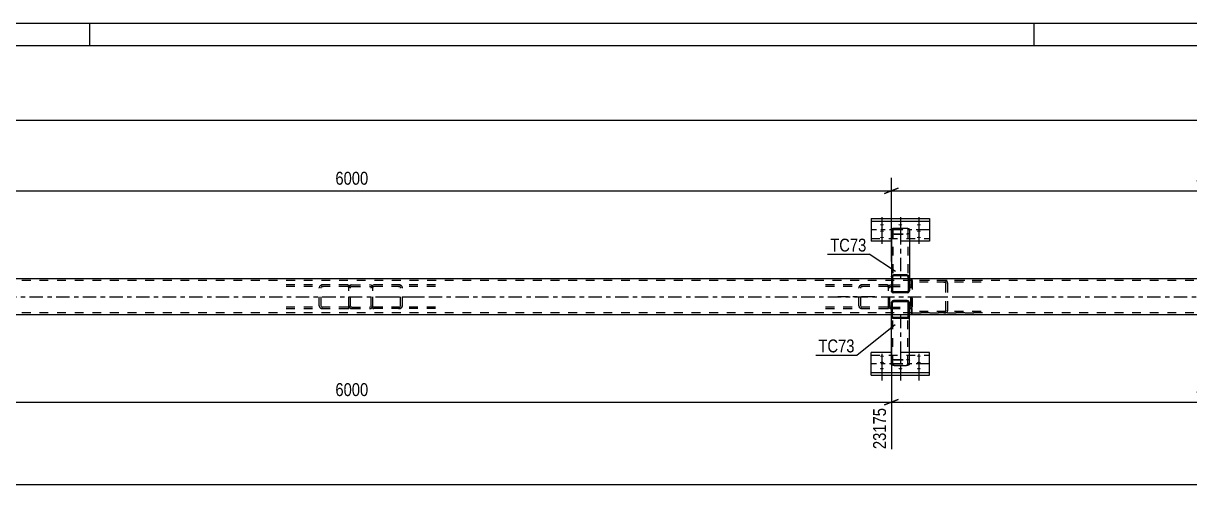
# Model space of a CAD drawing. Header units: millimetres. Extents: x 0 to 1189, y 0 to 841.
# Drawn here: x 754.2 to 1013.6, y 738.4 to 841 of the extents above; entities that cross this region are included whole.
import ezdxf

# ---------------------------------------------------------------- set-up
doc = ezdxf.new("R2010")
doc.units = ezdxf.units.MM
doc.linetypes.add('DXK_LINE_DOT2', pattern=[3.9198, 1.9599, -1.9599])
doc.linetypes.add('DXK_LINE_DOT3', pattern=[5.9187, 2.979, -0.9799, 0.9799, -0.9799])
doc.styles.add('Arial Narrow', font='ARIALN.TTF', dxfattribs={"height": 0.2})

# ---------------------------------------------------------------- blocks, each defined once
blk = doc.blocks.new('Unknown-761551702-1163')
at = {"color": 5, "linetype": 'Continuous'}
for p, q in [((1189, 841), (0, 841)), ((769, 836), (769, 841)), ((979, 836), (979, 841)), ((1184, 836), (5, 836))]:
    blk.add_line(p, q, dxfattribs=at)
blk = doc.blocks.new('Part-761551702-4256 - 4185')
at = {"color": 2, "linetype": 'Continuous'}
for p, q in [((942.78, 797.62), (955.78, 797.62)), ((942.78, 797.62), (942.78, 792.57)), ((942.78, 797.01), (955.78, 797.01)), ((955.78, 797.62), (955.78, 792.57)), ((947.28, 792.57), (942.78, 792.57)), ((955.78, 792.57), (951.28, 792.57))]:
    blk.add_line(p, q, dxfattribs=at)
at = {"color": 7, "linetype": 'DXK_LINE_DOT3'}
blk.add_line((955.78, 795.09), (942.78, 795.09), dxfattribs=at)
at = {"color": 7, "linetype": 'DXK_LINE_DOT2'}
for p, q in [((942.78, 793.17), (955.78, 793.17)), ((951.28, 792.57), (947.28, 792.57))]:
    blk.add_line(p, q, dxfattribs=at)
blk = doc.blocks.new('Part-761551702-4193 - 4185')
at = {"color": 2, "linetype": 'Continuous'}
for p, q in [((947.32, 779.04), (947.28, 778.86)), ((947.28, 775.82), (947.28, 778.86)), ((947.42, 779.2), (947.32, 779.04)), ((947.58, 779.3), (947.42, 779.2)), ((947.54, 778.95), (947.52, 778.86)), ((947.52, 775.82), (947.52, 778.86)), ((947.59, 779.03), (947.54, 778.95)), ((947.76, 779.34), (947.58, 779.3)), ((947.67, 779.08), (947.59, 779.03)), ((947.76, 779.1), (947.67, 779.08)), ((950.8, 779.34), (947.76, 779.34)), ((950.8, 779.1), (947.76, 779.1)), ((950.99, 779.3), (950.8, 779.34)), ((950.9, 779.08), (950.8, 779.1)), ((950.97, 779.03), (950.9, 779.08)), ((951.03, 778.95), (950.97, 779.03)), ((951.14, 779.2), (950.99, 779.3)), ((951.04, 778.86), (951.03, 778.95)), ((951.04, 775.82), (951.04, 778.86)), ((951.25, 779.04), (951.14, 779.2)), ((951.28, 778.86), (951.25, 779.04)), ((951.28, 775.82), (951.28, 778.86)), ((947.32, 775.64), (947.28, 775.82)), ((947.52, 775.82), (947.54, 775.73)), ((947.54, 775.73), (947.59, 775.65)), ((947.59, 775.65), (947.67, 775.6)), ((950.9, 775.6), (950.97, 775.65)), ((950.97, 775.65), (951.03, 775.73)), ((951.03, 775.73), (951.04, 775.82)), ((951.28, 775.82), (951.25, 775.64)), ((947.42, 775.48), (947.32, 775.64)), ((947.58, 775.38), (947.42, 775.48)), ((947.76, 775.34), (947.58, 775.38)), ((947.67, 775.6), (947.76, 775.58)), ((950.8, 775.58), (947.76, 775.58)), ((950.8, 775.34), (947.76, 775.34)), ((950.8, 775.58), (950.9, 775.6)), ((950.99, 775.38), (950.8, 775.34)), ((951.14, 775.48), (950.99, 775.38)), ((951.25, 775.64), (951.14, 775.48))]:
    blk.add_line(p, q, dxfattribs=at)
at = {"color": 7, "linetype": 'DXK_LINE_DOT2'}
for p, q in [((947.28, 778.86), (947.32, 779.04)), ((947.58, 779.3), (947.76, 779.34)), ((950.8, 779.34), (950.99, 779.3)), ((951.25, 779.04), (951.28, 778.86)), ((947.52, 776.2), (947.28, 776.2)), ((951.28, 776.2), (951.04, 776.2))]:
    blk.add_line(p, q, dxfattribs=at)
for centre, start, end in [((947.76, 778.86), 112.5, 157.5), ((950.8, 778.86), 22.5, 67.5)]:
    blk.add_arc(centre, 0.48, start, end, dxfattribs=at)
blk = doc.blocks.new('Part-761551702-4194 - 4185')
at = {"color": 2, "linetype": 'Continuous'}
for p, q in [((947.28, 784.6), (947.32, 784.78)), ((947.28, 784.6), (947.28, 781.56)), ((947.32, 784.78), (947.42, 784.94)), ((947.42, 784.94), (947.58, 785.04)), ((947.54, 784.69), (947.52, 784.6)), ((947.52, 784.6), (947.52, 781.56)), ((947.59, 784.77), (947.54, 784.69)), ((947.58, 785.04), (947.76, 785.08)), ((947.67, 784.82), (947.59, 784.77)), ((947.76, 784.84), (947.67, 784.82)), ((950.8, 785.08), (947.76, 785.08)), ((950.8, 784.84), (947.76, 784.84)), ((950.8, 785.08), (950.99, 785.04)), ((950.89, 784.82), (950.8, 784.84)), ((950.97, 784.77), (950.89, 784.82)), ((951.02, 784.69), (950.97, 784.77)), ((950.99, 785.04), (951.14, 784.94)), ((951.04, 784.6), (951.02, 784.69)), ((951.04, 784.6), (951.04, 781.56)), ((951.14, 784.94), (951.25, 784.78)), ((951.25, 784.78), (951.28, 784.6)), ((951.28, 784.6), (951.28, 781.56)), ((947.28, 781.56), (947.32, 781.38)), ((947.32, 781.38), (947.42, 781.22)), ((947.42, 781.22), (947.58, 781.12)), ((947.52, 781.56), (947.54, 781.47)), ((947.54, 781.47), (947.59, 781.39)), ((947.58, 781.12), (947.76, 781.08)), ((947.59, 781.39), (947.67, 781.34)), ((947.67, 781.34), (947.76, 781.32)), ((950.8, 781.32), (947.76, 781.32)), ((950.8, 781.08), (947.76, 781.08)), ((950.8, 781.32), (950.89, 781.34)), ((950.8, 781.08), (950.99, 781.12)), ((950.89, 781.34), (950.97, 781.39)), ((950.97, 781.39), (951.02, 781.47)), ((950.99, 781.12), (951.14, 781.22)), ((951.02, 781.47), (951.04, 781.56)), ((951.14, 781.22), (951.25, 781.38)), ((951.25, 781.38), (951.28, 781.56))]:
    blk.add_line(p, q, dxfattribs=at)
at = {"color": 7, "linetype": 'DXK_LINE_DOT2'}
for p, q in [((947.52, 784.2), (947.28, 784.2)), ((951.28, 784.2), (951.04, 784.2)), ((947.32, 781.38), (947.28, 781.56)), ((947.76, 781.08), (947.58, 781.12)), ((950.99, 781.12), (950.8, 781.08)), ((951.28, 781.56), (951.25, 781.38))]:
    blk.add_line(p, q, dxfattribs=at)
for centre, start, end in [((947.76, 781.56), 202.5, 247.5), ((950.8, 781.56), 292.5, 337.5)]:
    blk.add_arc(centre, 0.48, start, end, dxfattribs=at)
blk = doc.blocks.new('Part-761551702-4201 - 4185')
at = {"color": 7, "linetype": 'DXK_LINE_DOT2'}
for p, q in [((946.38, 782.84), (932.65, 782.84)), ((946.38, 782.52), (932.65, 782.52)), ((940.08, 782.44), (940.01, 782.2)), ((940.01, 778.2), (940.01, 782.2)), ((940.45, 782.2), (940.48, 782.32)), ((940.45, 778.2), (940.45, 782.2)), ((940.89, 782.84), (940.55, 782.79)), ((940.72, 782.49), (940.89, 782.52)), ((946.38, 782.84), (946.63, 782.8)), ((946.38, 782.52), (946.55, 782.49)), ((946.55, 782.49), (946.63, 782.45)), ((946.63, 777.6), (946.63, 782.8)), ((946.38, 777.88), (932.65, 777.88)), ((932.65, 777.56), (946.38, 777.56)), ((940.01, 778.2), (940.08, 777.95)), ((940.48, 778.08), (940.45, 778.2)), ((940.55, 777.61), (940.89, 777.56)), ((940.89, 777.88), (940.72, 777.9)), ((946.55, 777.9), (946.38, 777.88)), ((946.38, 777.56), (946.63, 777.6)), ((946.63, 777.95), (946.55, 777.9))]:
    blk.add_line(p, q, dxfattribs=at)
at = {"color": 7, "linetype": 'DXK_LINE_DOT3'}
blk.add_line((943.63, 780.2), (935.39, 780.2), dxfattribs=at)
at = {"color": 7, "linetype": 'DXK_LINE_DOT2'}
for centre, radius, start, end in [((940.75, 782.01), 0.802, 104.5547, 147.5896), ((940.82, 782.11), 0.401, 104.5547, 147.5896), ((940.75, 778.38), 0.802, 212.4104, 255.4453), ((940.82, 778.29), 0.401, 212.4104, 255.4453)]:
    blk.add_arc(centre, radius, start, end, dxfattribs=at)
blk = doc.blocks.new('Part-761551702-4428 - 4185')
at = {"color": 7, "linetype": 'DXK_LINE_DOT2'}
for p, q in [((951.91, 784.04), (951.67, 784.04)), ((951.67, 784.04), (951.67, 782.84)), ((951.91, 782.84), (951.91, 784.04)), ((951.67, 782.84), (951.91, 782.84))]:
    blk.add_line(p, q, dxfattribs=at)
at = {"color": 7, "linetype": 'DXK_LINE_DOT3'}
blk.add_line((951.79, 783.44), (951.79, 783.44), dxfattribs=at)
blk = doc.blocks.new('Bolt-761551702-4293 - 4185')
at = {"linetype": 'Continuous'}
for points in [[(945.18, 796.34), (945.28, 796.34), (945.36, 796.33), (945.44, 796.32), (945.51, 796.29), (945.57, 796.27), (945.6, 796.24), (945.62, 796.21), (945.62, 796.18), (945.6, 796.15), (945.57, 796.12), (945.51, 796.09), (945.44, 796.07), (945.36, 796.06), (945.28, 796.05), (945.18, 796.04), (945.09, 796.05), (945.01, 796.06), (944.93, 796.07), (944.86, 796.09), (944.8, 796.12), (944.77, 796.15), (944.75, 796.18), (944.75, 796.21), (944.77, 796.24), (944.8, 796.27), (944.86, 796.29), (944.93, 796.32), (945.01, 796.33), (945.09, 796.34)], [(945.18, 794.94), (945.28, 794.94), (945.36, 794.93), (945.44, 794.91), (945.51, 794.89), (945.57, 794.87), (945.6, 794.84), (945.62, 794.81), (945.62, 794.78), (945.6, 794.74), (945.57, 794.72), (945.51, 794.69), (945.44, 794.67), (945.36, 794.65), (945.28, 794.64), (945.18, 794.64), (945.09, 794.64), (945.01, 794.65), (944.93, 794.67), (944.86, 794.69), (944.8, 794.72), (944.77, 794.74), (944.75, 794.78), (944.75, 794.81), (944.77, 794.84), (944.8, 794.87), (944.86, 794.89), (944.93, 794.91), (945.01, 794.93), (945.09, 794.94)], [(949.28, 796.34), (949.38, 796.34), (949.46, 796.33), (949.54, 796.32), (949.61, 796.29), (949.67, 796.27), (949.7, 796.24), (949.72, 796.21), (949.72, 796.18), (949.7, 796.15), (949.67, 796.12), (949.61, 796.09), (949.54, 796.07), (949.46, 796.06), (949.38, 796.05), (949.28, 796.04), (949.19, 796.05), (949.11, 796.06), (949.03, 796.07), (948.96, 796.09), (948.9, 796.12), (948.87, 796.15), (948.85, 796.18), (948.85, 796.21), (948.87, 796.24), (948.9, 796.27), (948.96, 796.29), (949.03, 796.32), (949.11, 796.33), (949.19, 796.34)], [(953.38, 796.34), (953.48, 796.34), (953.56, 796.33), (953.64, 796.32), (953.71, 796.29), (953.77, 796.27), (953.8, 796.24), (953.82, 796.21), (953.82, 796.18), (953.8, 796.15), (953.77, 796.12), (953.71, 796.09), (953.64, 796.07), (953.56, 796.06), (953.48, 796.05), (953.38, 796.04), (953.29, 796.05), (953.21, 796.06), (953.13, 796.07), (953.06, 796.09), (953, 796.12), (952.97, 796.15), (952.95, 796.18), (952.95, 796.21), (952.97, 796.24), (953, 796.27), (953.06, 796.29), (953.13, 796.32), (953.21, 796.33), (953.29, 796.34)], [(953.38, 794.94), (953.48, 794.94), (953.56, 794.93), (953.64, 794.91), (953.71, 794.89), (953.77, 794.87), (953.8, 794.84), (953.82, 794.81), (953.82, 794.78), (953.8, 794.74), (953.77, 794.72), (953.71, 794.69), (953.64, 794.67), (953.56, 794.65), (953.48, 794.64), (953.38, 794.64), (953.29, 794.64), (953.21, 794.65), (953.13, 794.67), (953.06, 794.69), (953, 794.72), (952.97, 794.74), (952.95, 794.78), (952.95, 794.81), (952.97, 794.84), (953, 794.87), (953.06, 794.89), (953.13, 794.91), (953.21, 794.93), (953.29, 794.94)], [(945.18, 793.54), (945.28, 793.54), (945.36, 793.53), (945.44, 793.51), (945.51, 793.49), (945.57, 793.46), (945.6, 793.44), (945.62, 793.4), (945.62, 793.37), (945.6, 793.34), (945.57, 793.31), (945.51, 793.29), (945.44, 793.27), (945.36, 793.25), (945.28, 793.24), (945.18, 793.24), (945.09, 793.24), (945.01, 793.25), (944.93, 793.27), (944.86, 793.29), (944.8, 793.31), (944.77, 793.34), (944.75, 793.37), (944.75, 793.4), (944.77, 793.44), (944.8, 793.46), (944.86, 793.49), (944.93, 793.51), (945.01, 793.53), (945.09, 793.54)], [(953.38, 793.54), (953.48, 793.54), (953.56, 793.53), (953.64, 793.51), (953.71, 793.49), (953.77, 793.46), (953.8, 793.44), (953.82, 793.4), (953.82, 793.37), (953.8, 793.34), (953.77, 793.31), (953.71, 793.29), (953.64, 793.27), (953.56, 793.25), (953.48, 793.24), (953.38, 793.24), (953.29, 793.24), (953.21, 793.25), (953.13, 793.27), (953.06, 793.29), (953, 793.31), (952.97, 793.34), (952.95, 793.37), (952.95, 793.4), (952.97, 793.44), (953, 793.46), (953.06, 793.49), (953.13, 793.51), (953.21, 793.53), (953.29, 793.54)]]:
    blk.add_hatch(color=1, dxfattribs=at).paths.add_polyline_path(points)
at = {"color": 1, "linetype": 'Continuous'}
for p, q in [((945.18, 797.89), (945.18, 794.77)), ((945.18, 796.48), (945.18, 793.36)), ((949.28, 797.89), (949.28, 794.77)), ((953.38, 797.89), (953.38, 794.77)), ((953.38, 796.48), (953.38, 793.36)), ((945.18, 795.08), (945.18, 791.96)), ((953.38, 795.08), (953.38, 791.96))]:
    blk.add_line(p, q, dxfattribs=at)
at = {"color": 1, "linetype": 'DXK_LINE_DOT2'}
blk.add_line((949.28, 795.08), (949.28, 791.96), dxfattribs=at)
blk = doc.blocks.new('Part-761551702-4309 - 4185')
at = {"color": 2, "linetype": 'Continuous'}
for p, q in [((947.28, 795.26), (947.33, 795.34)), ((947.28, 795.26), (947.28, 784.6)), ((947.33, 795.34), (947.47, 795.41)), ((947.47, 795.41), (947.68, 795.46)), ((947.68, 795.46), (947.92, 795.48)), ((947.92, 795.48), (950.64, 795.48)), ((950.64, 795.48), (950.89, 795.46)), ((950.89, 795.46), (951.1, 795.41)), ((951.1, 795.41), (951.24, 795.34)), ((951.24, 795.34), (951.28, 795.26)), ((951.28, 795.26), (951.28, 784.2)), ((951.04, 784.2), (947.52, 784.2))]:
    blk.add_line(p, q, dxfattribs=at)
at = {"color": 7, "linetype": 'DXK_LINE_DOT2'}
for p, q in [((947.33, 794.24), (947.28, 794.33)), ((947.47, 794.17), (947.33, 794.24)), ((947.68, 794.12), (947.47, 794.17)), ((947.63, 795.3), (947.6, 795.26)), ((947.6, 795.26), (947.6, 784.2)), ((947.6, 794.33), (947.63, 794.28)), ((947.7, 795.33), (947.63, 795.3)), ((947.63, 794.28), (947.7, 794.25)), ((947.92, 794.11), (947.68, 794.12)), ((947.8, 795.36), (947.7, 795.33)), ((947.7, 794.25), (947.8, 794.23)), ((947.92, 795.37), (947.8, 795.36)), ((947.8, 794.23), (947.92, 794.22)), ((947.92, 795.37), (950.64, 795.37)), ((947.92, 794.22), (950.64, 794.22)), ((947.92, 794.11), (950.64, 794.11)), ((950.77, 795.36), (950.64, 795.37)), ((950.64, 794.22), (950.77, 794.23)), ((950.89, 794.12), (950.64, 794.11)), ((950.87, 795.33), (950.77, 795.36)), ((950.77, 794.23), (950.87, 794.25)), ((950.94, 795.3), (950.87, 795.33)), ((950.87, 794.25), (950.89, 794.26)), ((950.89, 794.26), (950.94, 794.28)), ((951.1, 794.17), (950.89, 794.12)), ((950.96, 795.26), (950.94, 795.3)), ((950.94, 794.28), (950.96, 794.33)), ((950.96, 795.26), (950.96, 785.05)), ((951.24, 794.24), (951.1, 794.17)), ((951.28, 794.33), (951.24, 794.24)), ((947.28, 784.6), (947.28, 784.2)), ((947.52, 784.2), (947.28, 784.2)), ((950.94, 784.2), (950.96, 784.2)), ((950.96, 785.05), (950.96, 784.2)), ((951.28, 784.2), (951.04, 784.2))]:
    blk.add_line(p, q, dxfattribs=at)
at = {"color": 7, "linetype": 'DXK_LINE_DOT3'}
blk.add_line((949.28, 794.79), (949.28, 784.2), dxfattribs=at)
blk = doc.blocks.new('Part-761551702-4336 - 4185')
at = {"color": 7, "linetype": 'DXK_LINE_DOT2'}
for p, q in [((826.38, 782.84), (812.65, 782.84)), ((826.38, 782.52), (812.65, 782.52)), ((820.08, 782.44), (820.01, 782.2)), ((820.01, 778.2), (820.01, 782.2)), ((820.45, 782.2), (820.48, 782.32)), ((820.45, 778.2), (820.45, 782.2)), ((820.89, 782.84), (820.55, 782.79)), ((820.72, 782.49), (820.89, 782.52)), ((826.38, 782.84), (826.63, 782.8)), ((826.38, 782.52), (826.55, 782.49)), ((826.55, 782.49), (826.63, 782.45)), ((826.63, 777.6), (826.63, 782.8)), ((826.38, 777.88), (812.65, 777.88)), ((812.65, 777.56), (826.38, 777.56)), ((820.01, 778.2), (820.08, 777.95)), ((820.48, 778.08), (820.45, 778.2)), ((820.55, 777.61), (820.89, 777.56)), ((820.89, 777.88), (820.72, 777.9)), ((826.55, 777.9), (826.38, 777.88)), ((826.38, 777.56), (826.63, 777.6)), ((826.63, 777.95), (826.55, 777.9))]:
    blk.add_line(p, q, dxfattribs=at)
for centre, radius, start, end in [((820.75, 782.01), 0.802, 104.5547, 147.5896), ((820.82, 782.11), 0.401, 104.5547, 147.5896), ((820.75, 778.38), 0.802, 212.4104, 255.4453), ((820.82, 778.29), 0.401, 212.4104, 255.4453)]:
    blk.add_arc(centre, radius, start, end, dxfattribs=at)
blk = doc.blocks.new('Part-761551702-4339 - 4185')
at = {"color": 7, "linetype": 'DXK_LINE_DOT2'}
for p, q in [((832.17, 782.84), (831.91, 782.8)), ((831.91, 777.6), (831.91, 782.8)), ((831.91, 782.45), (832, 782.49)), ((832, 782.49), (832.17, 782.52)), ((845.9, 782.84), (832.17, 782.84)), ((845.9, 782.52), (832.17, 782.52)), ((838, 782.79), (837.66, 782.84)), ((837.66, 782.52), (837.83, 782.49)), ((838.07, 782.32), (838.1, 782.2)), ((838.1, 778.2), (838.1, 782.2)), ((838.54, 782.2), (838.47, 782.44)), ((838.54, 778.2), (838.54, 782.2)), ((832, 777.9), (831.91, 777.95)), ((831.91, 777.6), (832.17, 777.56)), ((832.17, 777.88), (832, 777.9)), ((845.9, 777.88), (832.17, 777.88)), ((845.9, 777.56), (832.17, 777.56)), ((837.83, 777.9), (837.66, 777.88)), ((837.66, 777.56), (838, 777.61)), ((838.1, 778.2), (838.07, 778.08)), ((838.47, 777.95), (838.54, 778.2))]:
    blk.add_line(p, q, dxfattribs=at)
at = {"color": 7, "linetype": 'DXK_LINE_DOT3'}
blk.add_line((834.92, 780.2), (843.16, 780.2), dxfattribs=at)
at = {"color": 7, "linetype": 'DXK_LINE_DOT2'}
for centre, radius, start, end in [((837.73, 782.11), 0.401, 32.4104, 75.4453), ((837.8, 782.01), 0.802, 32.4104, 75.4453), ((837.73, 778.29), 0.401, 284.5547, 327.5896), ((837.8, 778.38), 0.802, 284.5547, 327.5896)]:
    blk.add_arc(centre, radius, start, end, dxfattribs=at)
blk = doc.blocks.new('Part-761551702-4366 - 4185')
at = {"color": 7, "linetype": 'DXK_LINE_DOT2'}
for p, q in [((947.28, 775.82), (947.28, 776.2)), ((947.52, 776.2), (947.28, 776.2)), ((947.6, 765.14), (947.6, 776.2)), ((951.28, 776.2), (950.64, 776.2)), ((950.87, 776.2), (950.89, 776.2)), ((950.94, 776.2), (950.96, 776.2)), ((950.96, 765.14), (950.96, 776.2)), ((951.28, 775.82), (951.28, 776.2)), ((947.28, 766.07), (947.33, 766.16)), ((947.33, 766.16), (947.47, 766.23)), ((947.47, 766.23), (947.68, 766.27)), ((947.63, 766.11), (947.6, 766.07)), ((947.7, 766.15), (947.63, 766.11)), ((947.68, 766.27), (947.92, 766.29)), ((947.8, 766.17), (947.7, 766.15)), ((947.92, 766.18), (947.8, 766.17)), ((947.92, 766.29), (950.64, 766.29)), ((947.92, 766.18), (950.64, 766.18)), ((950.64, 766.29), (950.89, 766.27)), ((950.77, 766.17), (950.64, 766.18)), ((950.87, 766.15), (950.77, 766.17)), ((950.87, 766.15), (950.89, 766.14)), ((950.89, 766.27), (951.1, 766.23)), ((950.89, 766.14), (950.94, 766.11)), ((950.96, 766.07), (950.94, 766.11)), ((951.1, 766.23), (951.24, 766.16)), ((951.24, 766.16), (951.28, 766.07)), ((947.6, 765.14), (947.63, 765.1)), ((947.63, 765.1), (947.7, 765.06)), ((947.7, 765.06), (947.8, 765.04)), ((947.8, 765.04), (947.92, 765.03)), ((947.92, 765.03), (950.64, 765.03)), ((950.64, 765.03), (950.77, 765.04)), ((950.77, 765.04), (950.87, 765.06)), ((950.87, 765.06), (950.94, 765.1)), ((950.94, 765.1), (950.96, 765.14))]:
    blk.add_line(p, q, dxfattribs=at)
at = {"color": 2, "linetype": 'Continuous'}
for p, q in [((947.28, 765.14), (947.28, 775.82)), ((951.04, 776.2), (947.52, 776.2)), ((951.28, 765.14), (951.28, 775.82)), ((947.33, 765.06), (947.28, 765.14)), ((947.47, 764.99), (947.33, 765.06)), ((947.68, 764.94), (947.47, 764.99)), ((947.92, 764.92), (947.68, 764.94)), ((947.92, 764.92), (950.64, 764.92)), ((950.89, 764.94), (950.64, 764.92)), ((951.1, 764.99), (950.89, 764.94)), ((951.24, 765.06), (951.1, 764.99)), ((951.28, 765.14), (951.24, 765.06))]:
    blk.add_line(p, q, dxfattribs=at)
at = {"color": 7, "linetype": 'DXK_LINE_DOT3'}
blk.add_line((949.28, 776.2), (949.28, 765.61), dxfattribs=at)
blk = doc.blocks.new('Part-761551702-4383 - 4185')
at = {"color": 7, "linetype": 'DXK_LINE_DOT2'}
for p, q in [((1077.27, 783.8), (98.63, 783.8)), ((951.28, 784.2), (947.28, 784.2)), ((1077.27, 776.6), (98.63, 776.6)), ((951.28, 776.2), (947.28, 776.2))]:
    blk.add_line(p, q, dxfattribs=at)
at = {"color": 2, "linetype": 'Continuous'}
for p, q in [((947.28, 784.2), (711.27, 784.2)), ((1077.27, 784.2), (951.28, 784.2)), ((947.28, 776.2), (711.27, 776.2)), ((1077.27, 776.2), (951.28, 776.2))]:
    blk.add_line(p, q, dxfattribs=at)
at = {"color": 7, "linetype": 'DXK_LINE_DOT3'}
blk.add_line((98.63, 780.2), (1077.27, 780.2), dxfattribs=at)
blk = doc.blocks.new('Part-761551702-4386 - 4185')
at = {"color": 7, "linetype": 'DXK_LINE_DOT2'}
for p, q in [((946.68, 782.44), (946.63, 782.2)), ((946.63, 778.2), (946.63, 782.2)), ((946.95, 782.2), (946.98, 782.32)), ((946.95, 778.2), (946.95, 782.2)), ((947.27, 782.84), (947.03, 782.79)), ((947.15, 782.49), (947.27, 782.52)), ((947.27, 782.84), (951.27, 782.84)), ((947.27, 782.52), (951.27, 782.52)), ((951.52, 782.79), (951.27, 782.84)), ((951.27, 782.52), (951.4, 782.49)), ((951.57, 782.32), (951.59, 782.2)), ((951.59, 778.2), (951.59, 782.2)), ((951.91, 782.2), (951.87, 782.44)), ((951.91, 778.2), (951.91, 782.2)), ((946.63, 778.2), (946.68, 777.95)), ((946.98, 778.08), (946.95, 778.2)), ((947.03, 777.61), (947.27, 777.56)), ((947.27, 777.88), (947.15, 777.9)), ((947.27, 777.88), (951.27, 777.88)), ((947.27, 777.56), (951.27, 777.56)), ((951.4, 777.9), (951.27, 777.88)), ((951.27, 777.56), (951.52, 777.61)), ((951.59, 778.2), (951.57, 778.08)), ((951.87, 777.95), (951.91, 778.2))]:
    blk.add_line(p, q, dxfattribs=at)
for centre, radius, start, end in [((947.27, 782.2), 0.64, 112.5, 157.5), ((947.27, 782.2), 0.32, 112.5, 157.5), ((951.27, 782.2), 0.32, 22.5, 67.5), ((951.27, 782.2), 0.64, 22.5, 67.5), ((947.27, 778.2), 0.64, 202.5, 247.5), ((947.27, 778.2), 0.32, 202.5, 247.5), ((951.27, 778.2), 0.32, 292.5, 337.5), ((951.27, 778.2), 0.64, 292.5, 337.5)]:
    blk.add_arc(centre, radius, start, end, dxfattribs=at)
blk = doc.blocks.new('Part-761551702-4403 - 4185')
at = {"color": 2, "linetype": 'Continuous'}
for p, q in [((942.78, 762.78), (942.78, 767.83)), ((947.28, 767.83), (942.78, 767.83)), ((955.78, 767.83), (951.28, 767.83)), ((955.78, 762.78), (955.78, 767.83)), ((942.78, 763.38), (955.78, 763.38)), ((942.78, 762.78), (955.78, 762.78))]:
    blk.add_line(p, q, dxfattribs=at)
at = {"color": 7, "linetype": 'DXK_LINE_DOT2'}
for p, q in [((942.78, 767.23), (955.78, 767.23)), ((951.28, 767.83), (947.28, 767.83))]:
    blk.add_line(p, q, dxfattribs=at)
at = {"color": 7, "linetype": 'DXK_LINE_DOT3'}
blk.add_line((955.78, 765.31), (942.78, 765.31), dxfattribs=at)
blk = doc.blocks.new('Bolt-761551702-4404 - 4185')
at = {"linetype": 'Continuous'}
for points in [[(945.18, 766.86), (945.09, 766.86), (945.01, 766.87), (944.93, 766.89), (944.86, 766.91), (944.8, 766.93), (944.77, 766.96), (944.75, 766.99), (944.75, 767.03), (944.77, 767.06), (944.8, 767.08), (944.86, 767.11), (944.93, 767.13), (945.01, 767.15), (945.09, 767.16), (945.18, 767.16), (945.28, 767.16), (945.36, 767.15), (945.44, 767.13), (945.51, 767.11), (945.57, 767.08), (945.6, 767.06), (945.62, 767.03), (945.62, 766.99), (945.6, 766.96), (945.57, 766.93), (945.51, 766.91), (945.44, 766.89), (945.36, 766.87), (945.28, 766.86)], [(945.18, 765.46), (945.09, 765.46), (945.01, 765.47), (944.93, 765.49), (944.86, 765.51), (944.8, 765.53), (944.77, 765.56), (944.75, 765.59), (944.75, 765.62), (944.77, 765.65), (944.8, 765.68), (944.86, 765.71), (944.93, 765.73), (945.01, 765.74), (945.09, 765.75), (945.18, 765.76), (945.28, 765.75), (945.36, 765.74), (945.44, 765.73), (945.51, 765.71), (945.57, 765.68), (945.6, 765.65), (945.62, 765.62), (945.62, 765.59), (945.6, 765.56), (945.57, 765.53), (945.51, 765.51), (945.44, 765.49), (945.36, 765.47), (945.28, 765.46)], [(953.38, 766.86), (953.29, 766.86), (953.21, 766.87), (953.13, 766.89), (953.06, 766.91), (953, 766.93), (952.97, 766.96), (952.95, 766.99), (952.95, 767.03), (952.97, 767.06), (953, 767.08), (953.06, 767.11), (953.13, 767.13), (953.21, 767.15), (953.29, 767.16), (953.38, 767.16), (953.48, 767.16), (953.56, 767.15), (953.64, 767.13), (953.71, 767.11), (953.77, 767.08), (953.8, 767.06), (953.82, 767.03), (953.82, 766.99), (953.8, 766.96), (953.77, 766.93), (953.71, 766.91), (953.64, 766.89), (953.56, 766.87), (953.48, 766.86)], [(953.38, 765.46), (953.29, 765.46), (953.21, 765.47), (953.13, 765.49), (953.06, 765.51), (953, 765.53), (952.97, 765.56), (952.95, 765.59), (952.95, 765.62), (952.97, 765.65), (953, 765.68), (953.06, 765.71), (953.13, 765.73), (953.21, 765.74), (953.29, 765.75), (953.38, 765.76), (953.48, 765.75), (953.56, 765.74), (953.64, 765.73), (953.71, 765.71), (953.77, 765.68), (953.8, 765.65), (953.82, 765.62), (953.82, 765.59), (953.8, 765.56), (953.77, 765.53), (953.71, 765.51), (953.64, 765.49), (953.56, 765.47), (953.48, 765.46)], [(945.18, 764.05), (945.09, 764.06), (945.01, 764.07), (944.93, 764.08), (944.86, 764.1), (944.8, 764.13), (944.77, 764.16), (944.75, 764.19), (944.75, 764.22), (944.77, 764.25), (944.8, 764.28), (944.86, 764.31), (944.93, 764.33), (945.01, 764.34), (945.09, 764.35), (945.18, 764.36), (945.28, 764.35), (945.36, 764.34), (945.44, 764.33), (945.51, 764.31), (945.57, 764.28), (945.6, 764.25), (945.62, 764.22), (945.62, 764.19), (945.6, 764.16), (945.57, 764.13), (945.51, 764.1), (945.44, 764.08), (945.36, 764.07), (945.28, 764.06)], [(949.28, 764.05), (949.19, 764.06), (949.11, 764.07), (949.03, 764.08), (948.96, 764.1), (948.9, 764.13), (948.87, 764.16), (948.85, 764.19), (948.85, 764.22), (948.87, 764.25), (948.9, 764.28), (948.96, 764.31), (949.03, 764.33), (949.11, 764.34), (949.19, 764.35), (949.28, 764.36), (949.38, 764.35), (949.46, 764.34), (949.54, 764.33), (949.61, 764.31), (949.67, 764.28), (949.7, 764.25), (949.72, 764.22), (949.72, 764.19), (949.7, 764.16), (949.67, 764.13), (949.61, 764.1), (949.54, 764.08), (949.46, 764.07), (949.38, 764.06)], [(953.38, 764.05), (953.29, 764.06), (953.21, 764.07), (953.13, 764.08), (953.06, 764.1), (953, 764.13), (952.97, 764.16), (952.95, 764.19), (952.95, 764.22), (952.97, 764.25), (953, 764.28), (953.06, 764.31), (953.13, 764.33), (953.21, 764.34), (953.29, 764.35), (953.38, 764.36), (953.48, 764.35), (953.56, 764.34), (953.64, 764.33), (953.71, 764.31), (953.77, 764.28), (953.8, 764.25), (953.82, 764.22), (953.82, 764.19), (953.8, 764.16), (953.77, 764.13), (953.71, 764.1), (953.64, 764.08), (953.56, 764.07), (953.48, 764.06)]]:
    blk.add_hatch(color=1, dxfattribs=at).paths.add_polyline_path(points)
at = {"color": 1, "linetype": 'Continuous'}
for p, q in [((945.18, 767.5), (945.18, 764.38)), ((945.18, 766.1), (945.18, 762.98)), ((953.38, 767.5), (953.38, 764.38)), ((953.38, 766.1), (953.38, 762.98)), ((945.18, 764.69), (945.18, 761.57)), ((949.28, 764.69), (949.28, 761.57)), ((953.38, 764.69), (953.38, 761.57))]:
    blk.add_line(p, q, dxfattribs=at)
at = {"color": 1, "linetype": 'DXK_LINE_DOT2'}
blk.add_line((949.28, 767.5), (949.28, 764.38), dxfattribs=at)
blk = doc.blocks.new('Part-761551702-4411 - 4185')
at = {"color": 7, "linetype": 'DXK_LINE_DOT2'}
for p, q in [((826.68, 782.44), (826.63, 782.2)), ((826.63, 778.2), (826.63, 782.2)), ((826.95, 782.2), (826.98, 782.32)), ((826.95, 778.2), (826.95, 782.2)), ((827.27, 782.84), (827.03, 782.79)), ((827.15, 782.49), (827.27, 782.52)), ((827.27, 782.84), (831.27, 782.84)), ((827.27, 782.52), (831.27, 782.52)), ((831.52, 782.79), (831.27, 782.84)), ((831.27, 782.52), (831.4, 782.49)), ((831.57, 782.32), (831.59, 782.2)), ((831.59, 778.2), (831.59, 782.2)), ((831.91, 782.2), (831.87, 782.44)), ((831.91, 778.2), (831.91, 782.2)), ((826.63, 778.2), (826.68, 777.95)), ((826.98, 778.08), (826.95, 778.2)), ((827.03, 777.61), (827.27, 777.56)), ((827.27, 777.88), (827.15, 777.9)), ((827.27, 777.88), (831.27, 777.88)), ((827.27, 777.56), (831.27, 777.56)), ((831.4, 777.9), (831.27, 777.88)), ((831.27, 777.56), (831.52, 777.61)), ((831.59, 778.2), (831.57, 778.08)), ((831.87, 777.95), (831.91, 778.2))]:
    blk.add_line(p, q, dxfattribs=at)
at = {"color": 7, "linetype": 'DXK_LINE_DOT3'}
blk.add_line((829.27, 780.2), (829.27, 780.2), dxfattribs=at)
at = {"color": 7, "linetype": 'DXK_LINE_DOT2'}
for centre, radius, start, end in [((827.27, 782.2), 0.64, 112.5, 157.5), ((827.27, 782.2), 0.32, 112.5, 157.5), ((831.27, 782.2), 0.32, 22.5, 67.5), ((831.27, 782.2), 0.64, 22.5, 67.5), ((827.27, 778.2), 0.64, 202.5, 247.5), ((827.27, 778.2), 0.32, 202.5, 247.5), ((831.27, 778.2), 0.32, 292.5, 337.5), ((831.27, 778.2), 0.64, 292.5, 337.5)]:
    blk.add_arc(centre, radius, start, end, dxfattribs=at)
blk = doc.blocks.new('Part-761551702-4424 - 4185')
at = {"color": 7, "linetype": 'DXK_LINE_DOT2'}
for p, q in [((951.91, 783.8), (951.91, 776.6)), ((967.22, 783.8), (951.91, 783.8)), ((967.22, 783.48), (951.91, 783.48)), ((959.32, 783.75), (958.98, 783.8)), ((958.98, 783.48), (959.15, 783.45)), ((959.39, 783.28), (959.42, 783.16)), ((959.42, 777.24), (959.42, 783.16)), ((959.86, 783.16), (959.79, 783.4)), ((959.86, 777.24), (959.86, 783.16)), ((967.22, 776.92), (951.91, 776.92)), ((951.91, 776.6), (967.22, 776.6)), ((959.15, 776.94), (958.98, 776.92)), ((958.98, 776.6), (959.32, 776.65)), ((959.42, 777.24), (959.39, 777.12)), ((959.79, 776.99), (959.86, 777.24))]:
    blk.add_line(p, q, dxfattribs=at)
at = {"color": 7, "linetype": 'DXK_LINE_DOT3'}
blk.add_line((954.92, 780.2), (963.16, 780.2), dxfattribs=at)
at = {"color": 7, "linetype": 'DXK_LINE_DOT2'}
for centre, radius, start, end in [((959.05, 783.07), 0.401, 32.4104, 75.4453), ((959.12, 782.97), 0.802, 32.4104, 75.4453), ((959.05, 777.33), 0.401, 284.5547, 327.5896), ((959.12, 777.42), 0.802, 284.5547, 327.5896)]:
    blk.add_arc(centre, radius, start, end, dxfattribs=at)
blk = doc.blocks.new('Part-761551702-4429 - 4185')
at = {"color": 7, "linetype": 'DXK_LINE_DOT2'}
for p, q in [((951.91, 777.56), (951.67, 777.56)), ((951.67, 777.56), (951.67, 776.36)), ((951.67, 776.36), (951.91, 776.36)), ((951.91, 776.36), (951.91, 777.56))]:
    blk.add_line(p, q, dxfattribs=at)
at = {"color": 7, "linetype": 'DXK_LINE_DOT3'}
blk.add_line((951.79, 776.96), (951.79, 776.96), dxfattribs=at)
blk = doc.blocks.new('StraightDimension-761551702-12501 - 4185')
at = {"color": 7, "linetype": 'Continuous'}
for p, q in [((708.77, 804.37), (705.77, 803.17)), ((707.27, 789.99), (707.27, 806.62)), ((945.78, 803.17), (948.78, 804.37)), ((947.28, 788.04), (947.28, 806.62)), ((707.27, 803.77), (947.28, 803.77))]:
    blk.add_line(p, q, dxfattribs=at)
at = {"color": 0}
blk.add_wipeout([(831.53, 804.52), (831.53, 808.72), (823.02, 808.72), (823.02, 804.52)], dxfattribs=at)
at = {"color": 3, "style": 'Arial Narrow'}
blk.add_text('6000', height=2.863, dxfattribs=at).set_placement((823.62, 805.12))
blk = doc.blocks.new('StraightDimension-761551702-4471 - 4185')
at = {"color": 7, "linetype": 'Continuous'}
for p, q in [((707.27, 769.95), (707.27, 746.34)), ((947.28, 769.95), (947.28, 746.34)), ((708.77, 757.38), (705.77, 756.18)), ((707.27, 756.78), (947.28, 756.78)), ((945.78, 756.18), (948.78, 757.38))]:
    blk.add_line(p, q, dxfattribs=at)
at = {"color": 0}
blk.add_wipeout([(831.53, 757.53), (831.53, 761.73), (823.02, 761.73), (823.02, 757.53)], dxfattribs=at)
at = {"color": 0, "linetype": 'Continuous'}
blk.add_wipeout([(946.68, 756.08), (942.48, 756.08), (942.48, 745.74), (946.68, 745.74)], dxfattribs=at)
at = {"color": 3, "style": 'Arial Narrow'}
blk.add_text('6000', height=2.863, dxfattribs=at).set_placement((823.62, 758.13))
at = {"color": 3, "linetype": 'Continuous', "style": 'Arial Narrow'}
blk.add_text('23175', height=2.863, rotation=90.0002, dxfattribs=at).set_placement((946.08, 746.34))
blk = doc.blocks.new('StraightDimension-761551702-4483 - 4185')
at = {"color": 7, "linetype": 'Continuous'}
for p, q in [((947.28, 769.95), (947.28, 746.34)), ((1090.17, 770.4), (1090.17, 746.34)), ((948.78, 757.38), (945.78, 756.18)), ((947.28, 756.78), (1090.17, 756.78)), ((1088.67, 756.18), (1091.67, 757.38))]:
    blk.add_line(p, q, dxfattribs=at)
at = {"color": 0}
blk.add_wipeout([(1022.99, 757.53), (1022.99, 761.73), (1014.47, 761.73), (1014.47, 757.53)], dxfattribs=at)
at = {"color": 0, "linetype": 'Continuous'}
blk.add_wipeout([(1089.57, 756.08), (1085.37, 756.08), (1085.37, 745.74), (1089.57, 745.74)], dxfattribs=at)
at = {"color": 3, "style": 'Arial Narrow'}
blk.add_text('4025', height=2.863, dxfattribs=at).set_placement((1015.07, 758.13))
at = {"color": 3, "linetype": 'Continuous', "style": 'Arial Narrow'}
blk.add_text('27200', height=2.863, rotation=90.0002, dxfattribs=at).set_placement((1088.97, 746.34))
blk = doc.blocks.new('StraightDimension-761551702-4662 - 4185')
at = {"color": 7, "linetype": 'Continuous'}
blk.add_line((84.73, 738.43), (1091.17, 738.43), dxfattribs=at)
blk = doc.blocks.new('StraightDimension-761551702-12500 - 4185')
at = {"color": 7, "linetype": 'Continuous'}
for p, q in [((948.78, 804.37), (945.78, 803.17)), ((947.28, 788.04), (947.28, 806.62)), ((1088.67, 803.17), (1091.67, 804.37)), ((1090.17, 790), (1090.17, 806.62)), ((947.28, 803.77), (1090.17, 803.77))]:
    blk.add_line(p, q, dxfattribs=at)
at = {"color": 0}
blk.add_wipeout([(1022.99, 804.52), (1022.99, 808.72), (1014.47, 808.72), (1014.47, 804.52)], dxfattribs=at)
at = {"color": 3, "style": 'Arial Narrow'}
blk.add_text('4025', height=2.863, dxfattribs=at).set_placement((1015.07, 805.12))
blk = doc.blocks.new('StraightDimension-761551702-12778 - 4185')
at = {"color": 7, "linetype": 'Continuous'}
blk.add_line((85.73, 819.48), (1090.17, 819.48), dxfattribs=at)
blk = doc.blocks.new('Mark-761551702-4305 - 4185')
at = {"color": 0}
blk.add_wipeout([(941.71, 790.26), (941.71, 793.26), (933.68, 793.26), (933.68, 790.26)], dxfattribs=at)
blk.add_wipeout([(941.71, 790.26), (941.71, 793.26), (933.68, 793.26), (933.68, 790.26)], dxfattribs=at)
at = {"color": 30, "linetype": 'Continuous'}
for p in [(933.08, 789.66), (948.18, 785.84)]:
    blk.add_line(p, (942.31, 789.66), dxfattribs=at)
at = {"color": 3, "style": 'Arial Narrow'}
blk.add_text('TC73', height=2.863, dxfattribs=at).set_placement((933.68, 790.26))
blk = doc.blocks.new('Mark-761551702-4362 - 4185')
at = {"color": 0}
blk.add_wipeout([(939.09, 767.84), (939.09, 770.84), (931.05, 770.84), (931.05, 767.84)], dxfattribs=at)
blk.add_wipeout([(939.09, 767.84), (939.09, 770.84), (931.05, 770.84), (931.05, 767.84)], dxfattribs=at)
at = {"color": 30, "linetype": 'Continuous'}
for p in [(948.1, 773.93), (930.45, 767.24)]:
    blk.add_line(p, (939.69, 767.24), dxfattribs=at)
at = {"color": 3, "style": 'Arial Narrow'}
blk.add_text('TC73', height=2.863, dxfattribs=at).set_placement((931.05, 767.84))

msp = doc.modelspace()

# ---------------------------------------------------------------- block references
for name in ['Unknown-761551702-1163', 'Part-761551702-4256 - 4185', 'Bolt-761551702-4293 - 4185', 'Part-761551702-4309 - 4185', 'Part-761551702-4383 - 4185', 'Part-761551702-4194 - 4185', 'Part-761551702-4428 - 4185', 'Part-761551702-4424 - 4185', 'Part-761551702-4336 - 4185', 'Part-761551702-4411 - 4185', 'Part-761551702-4339 - 4185', 'Part-761551702-4201 - 4185', 'Part-761551702-4386 - 4185', 'Part-761551702-4193 - 4185', 'Part-761551702-4366 - 4185', 'Part-761551702-4429 - 4185', 'Part-761551702-4403 - 4185', 'Bolt-761551702-4404 - 4185']:
    msp.add_blockref(name, (0, 0))

# ---------------------------------------------------------------- next in the draw order: block references
for name in ['StraightDimension-761551702-12501 - 4185', 'StraightDimension-761551702-4471 - 4185']:
    msp.add_blockref(name, (0, 0))

# ---------------------------------------------------------------- next in the draw order: block references
for name in ['StraightDimension-761551702-12500 - 4185', 'StraightDimension-761551702-4483 - 4185']:
    msp.add_blockref(name, (0, 0))

# ---------------------------------------------------------------- next in the draw order: block references
for name in ['StraightDimension-761551702-12778 - 4185', 'StraightDimension-761551702-4662 - 4185']:
    msp.add_blockref(name, (0, 0))

# ---------------------------------------------------------------- next in the draw order: block references
for name in ['Mark-761551702-4305 - 4185', 'Mark-761551702-4362 - 4185']:
    msp.add_blockref(name, (0, 0))

doc.saveas('drawing.dxf')
